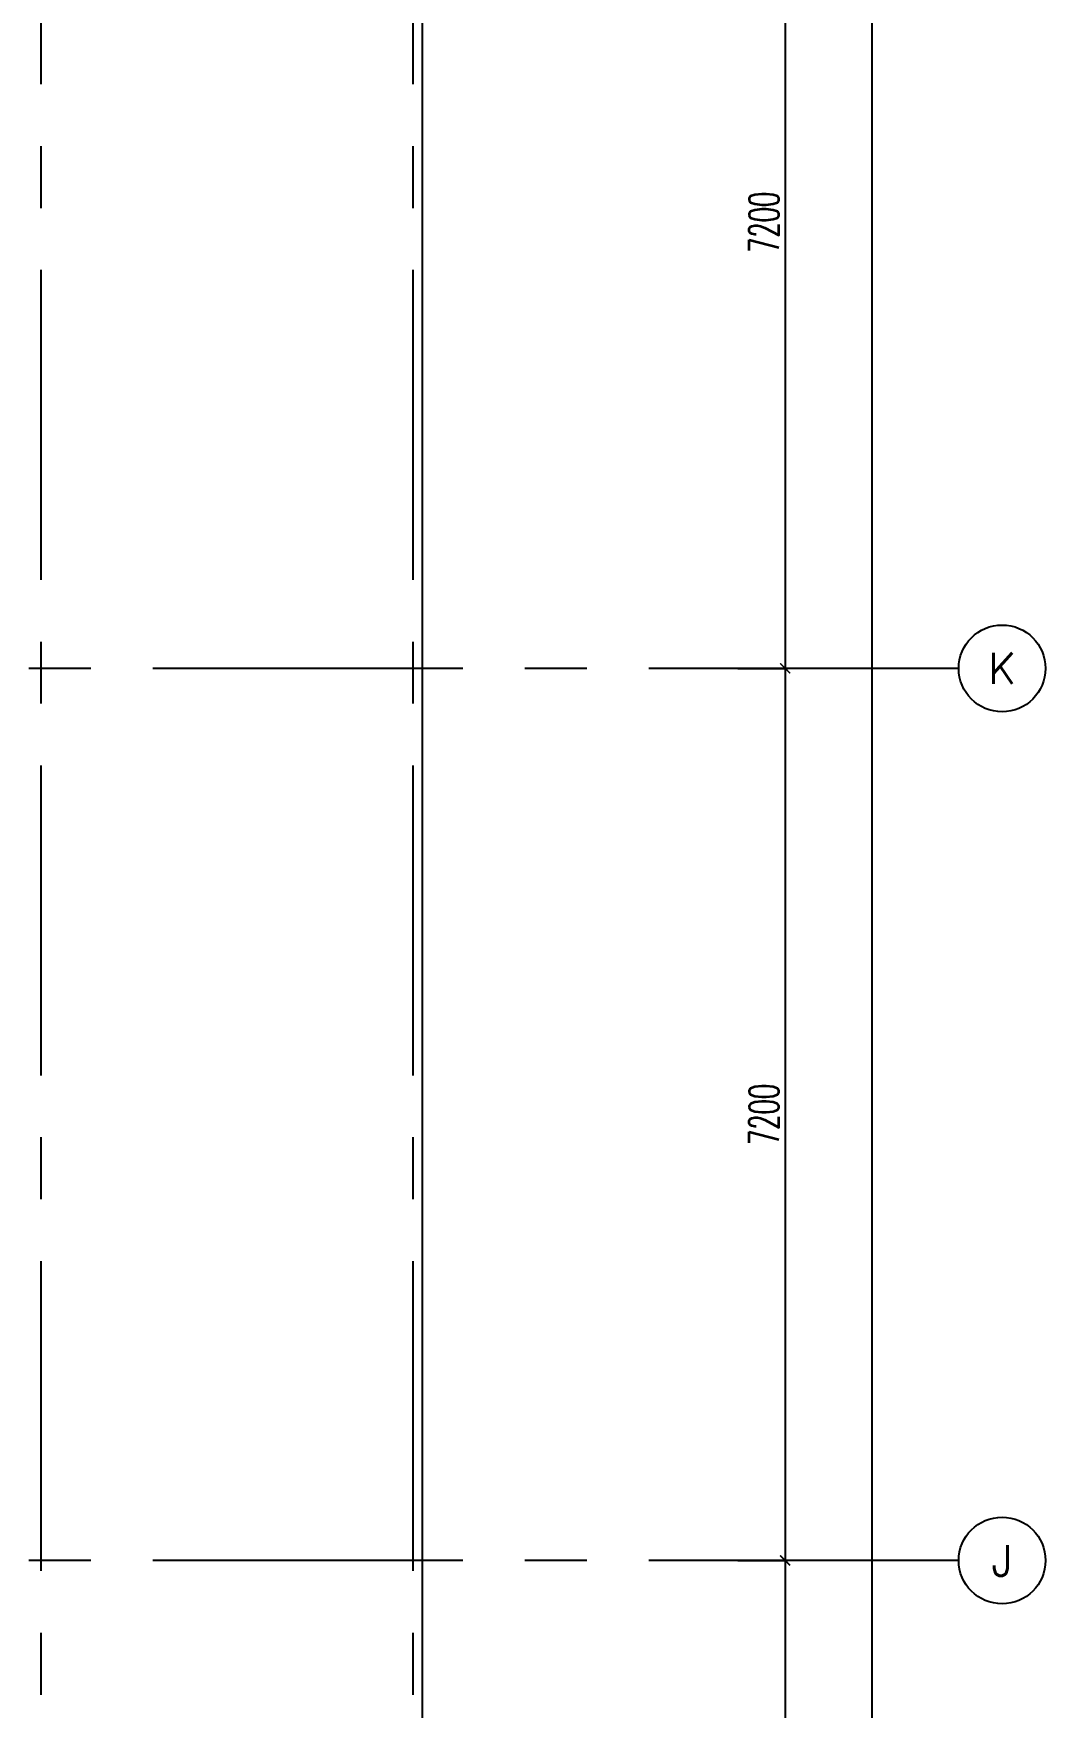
# Model space of a CAD drawing. Extents: x 88852.7 to 88945.7, y 39921.6 to 40001.1.
# Drawn here: x 88937.55 to 88945.71, y 39964.51 to 39978.02 of the extents above; entities that cross this region are included whole.
import ezdxf
from ezdxf.enums import TextEntityAlignment as Align

# ---------------------------------------------------------------- set-up
doc = ezdxf.new("R2010")
doc.units = 0
doc.header["$MEASUREMENT"] = 0
doc.header["$PDMODE"] = 34
doc.linetypes.add('CENTERX2', pattern=[4, 2.5, -0.5, 0.5, -0.5])
doc.layers.get('0').update_dxf_attribs({"color": 11, "linetype": 'CONTINUOUS'})
doc.layers.get('DEFPOINTS').update_dxf_attribs({"color": 11, "linetype": 'CONTINUOUS'})
for name, color, linetype in [('AX-CR', 11, 'CONTINUOUS'), ('AX-DIM', 11, 'CONTINUOUS'), ('AX-TXT', 11, 'CONTINUOUS'), ('AXES', 11, 'CENTERX2')]:
    doc.layers.add(name, color=color, linetype=linetype)
doc.styles.add('ROMANS', font='ROMANS.shx', dxfattribs={"width": 0.6})
doc.dimstyles.new('DIM-OUT', dxfattribs={"dimscale": 0, "dimtxt": 0.24, "dimasz": 0.08, "dimexe": 0.02, "dimexo": 0.02, "dimgap": 0.05, "dimtad": 1, "dimdec": 0, "dimlfac": 1000, "dimzin": 0, "dimdsep": 46, "dimtxsty": 'ROMANS', "dimblk1": 'ARCHTICK', "dimblk2": 'ARCHTICK', "dimsah": 1, "dimcen": 0.01, "dimdle": 0.08, "dimclrd": 7, "dimclre": 7, "dimclrt": 2, "dimadec": 0, "dimazin": 0, "dimtp": 2, "dimtm": 2, "dimtfac": 0.114286, "dimtdec": 0, "dimtix": 1, "dimtmove": 2, "dimatfit": 3, "dimldrblk": 'ARCHTICK', "dimfxl": 0, "dimtolj": 1, "dimtzin": 0, "dimarcsym": 0})

# ---------------------------------------------------------------- blocks, each defined once
blk = doc.blocks.new('_ARCHTICK')
at = {"color": 0, "linetype": 'ByBlock', "const_width": 0.15}
blk.add_lwpolyline([(-0.5, -0.5), (0.5, 0.5)], dxfattribs=at)
blk = doc.blocks.new('*D167')
at = {"layer": 'AX-DIM', "color": 7, "lineweight": -2}
for p, q in [((88943.23, 39972.9), (88943.63, 39972.9)), ((88943.61, 39972.98), (88943.61, 39965.62)), ((88943.23, 39965.7), (88943.63, 39965.7))]:
    blk.add_line(p, q, dxfattribs=at)
at = {"layer": 'DEFPOINTS', "color": 0}
for p in [(88943.21, 39972.9), (88943.21, 39965.7), (88943.61, 39965.7)]:
    blk.add_point(p, dxfattribs=at)
at = {"layer": 'AX-DIM', "color": 7, "lineweight": -2, "xscale": 0.08, "yscale": 0.08, "zscale": 0.08}
for p, rotation in [((88943.61, 39972.9), 90), ((88943.61, 39965.7), 270)]:
    blk.add_blockref('_ARCHTICK', p, dxfattribs=dict(at, rotation=rotation))
at = {"layer": 'AX-DIM', "color": 2, "insert": (88943.44, 39969.3), "char_height": 0.24, "attachment_point": 5, "rotation": 90, "style": 'ROMANS'}
blk.add_mtext('\\A1;7200', dxfattribs=at)
blk = doc.blocks.new('*D166')
at = {"layer": 'AX-DIM', "color": 7, "lineweight": -2}
for p, q in [((88943.61, 39980.18), (88943.61, 39972.82)), ((88943.23, 39980.1), (88943.63, 39980.1)), ((88943.23, 39972.9), (88943.63, 39972.9))]:
    blk.add_line(p, q, dxfattribs=at)
at = {"layer": 'DEFPOINTS', "color": 0}
for p in [(88943.21, 39980.1), (88943.21, 39972.9), (88943.61, 39972.9)]:
    blk.add_point(p, dxfattribs=at)
at = {"layer": 'AX-DIM', "color": 7, "lineweight": -2, "xscale": 0.08, "yscale": 0.08, "zscale": 0.08}
for p, rotation in [((88943.61, 39980.1), 90), ((88943.61, 39972.9), 270)]:
    blk.add_blockref('_ARCHTICK', p, dxfattribs=dict(at, rotation=rotation))
at = {"layer": 'AX-DIM', "color": 2, "insert": (88943.44, 39976.5), "char_height": 0.24, "attachment_point": 5, "rotation": 90, "style": 'ROMANS'}
blk.add_mtext('\\A1;7200', dxfattribs=at)
blk = doc.blocks.new('*D181')
at = {"layer": 'AX-DIM', "color": 11, "lineweight": -2}
for p, q in [((88935.46, 39999.048), (88935.46, 39999.748)), ((88940.685, 39963.57), (88940.685, 39999.748))]:
    blk.add_line(p, q, dxfattribs=at)
at = {"layer": 'AX-DIM', "color": 7, "lineweight": -2}
blk.add_line((88935.38, 39999.728), (88940.765, 39999.728), dxfattribs=at)
at = {"layer": 'DEFPOINTS', "color": 0}
for p in [(88940.685, 39999.728), (88935.46, 39999.028), (88940.685, 39963.55)]:
    blk.add_point(p, dxfattribs=at)
at = {"layer": 'AX-DIM', "color": 7, "lineweight": -2, "xscale": 0.08, "yscale": 0.08, "zscale": 0.08, "rotation": 180}
blk.add_blockref('_ARCHTICK', (88935.46, 39999.728), dxfattribs=at)
at = {"layer": 'AX-DIM', "color": 7, "lineweight": -2, "xscale": 0.08, "yscale": 0.08, "zscale": 0.08}
blk.add_blockref('_ARCHTICK', (88940.685, 39999.728), dxfattribs=at)
at = {"layer": 'AX-DIM', "color": 2, "insert": (88938.073, 39999.898), "char_height": 0.24, "attachment_point": 5, "style": 'ROMANS'}
blk.add_mtext('\\A1;5225', dxfattribs=at)
blk = doc.blocks.new('*D154')
at = {"layer": 'AX-DIM', "color": 7, "lineweight": -2}
for p, q in [((88943.23, 39965.7), (88943.63, 39965.7)), ((88943.61, 39965.78), (88943.61, 39959.62)), ((88943.23, 39959.7), (88943.63, 39959.7))]:
    blk.add_line(p, q, dxfattribs=at)
at = {"layer": 'DEFPOINTS', "color": 0}
for p in [(88943.21, 39965.7), (88943.21, 39959.7), (88943.61, 39959.7)]:
    blk.add_point(p, dxfattribs=at)
at = {"layer": 'AX-DIM', "color": 7, "lineweight": -2, "xscale": 0.08, "yscale": 0.08, "zscale": 0.08}
for p, rotation in [((88943.61, 39965.7), 90), ((88943.61, 39959.7), 270)]:
    blk.add_blockref('_ARCHTICK', p, dxfattribs=dict(at, rotation=rotation))
at = {"layer": 'AX-DIM', "color": 2, "insert": (88943.44, 39962.7), "char_height": 0.24, "attachment_point": 5, "rotation": 90, "style": 'ROMANS'}
blk.add_mtext('\\A1;6000', dxfattribs=at)
blk = doc.blocks.new('*D182')
at = {"layer": 'AX-DIM', "color": 7, "lineweight": -2}
for p, q in [((88944.31, 39987.63), (88944.31, 39928.15)), ((88935.48, 39987.55), (88944.33, 39987.55)), ((88935.48, 39928.23), (88944.33, 39928.23))]:
    blk.add_line(p, q, dxfattribs=at)
at = {"layer": 'DEFPOINTS', "color": 0}
for p in [(88935.46, 39987.55), (88935.46, 39928.23), (88944.31, 39928.23)]:
    blk.add_point(p, dxfattribs=at)
at = {"layer": 'AX-DIM', "color": 7, "lineweight": -2, "xscale": 0.08, "yscale": 0.08, "zscale": 0.08}
for p, rotation in [((88944.31, 39987.55), 90), ((88944.31, 39928.23), 270)]:
    blk.add_blockref('_ARCHTICK', p, dxfattribs=dict(at, rotation=rotation))
at = {"layer": 'AX-DIM', "color": 2, "insert": (88944.14, 39957.89), "char_height": 0.24, "attachment_point": 5, "rotation": 90, "style": 'ROMANS'}
blk.add_mtext('\\A1;59320', dxfattribs=at)
blk = doc.blocks.new('AXR')
at = {"layer": 'AX-CR'}
blk.add_circle((350, 0), 350, dxfattribs=at)
at = {"layer": 'AX-TXT', "style": 'ROMANS'}
blk.add_attdef('AX', text='', height=250, dxfattribs=at).set_placement((350, 0), align=Align.MIDDLE)

msp = doc.modelspace()

# ---------------------------------------------------------------- linework, layer by layer
at = {"layer": 'AXES'}
for p, q in [((88937.6103, 39921.6153), (88937.6103, 40000.4279)), ((88940.6103, 39921.6153), (88940.6103, 40000.4279)), ((88945.0103, 39972.8996), (88876.9703, 39972.8996)), ((88945.0103, 39965.6996), (88876.9703, 39965.6996))]:
    msp.add_line(p, q, dxfattribs=at)

# ---------------------------------------------------------------- block references
at = {"layer": 'AXES', "xscale": 0.001, "yscale": 0.001, "zscale": 0.001}
for p, values in [((88945.0103, 39972.8996), {'AX': 'K'}), ((88945.0103, 39965.6996), {'AX': 'J'})]:
    msp.add_blockref('AXR', p, dxfattribs=at).add_auto_attribs(values)

# ---------------------------------------------------------------- dimensions: what is measured, and where the dimension line sits
at = {"layer": 'AX-DIM'}
dim = msp.add_linear_dim(base=(88940.6853, 39999.7279), p1=(88935.4603, 39999.0279), p2=(88940.6853, 39963.5496), dimstyle='DIM-OUT', override={"dimscale": 1, "dimclre": 11}, dxfattribs=at)
dim.commit()
dim.dimension.update_dxf_attribs({"geometry": '*D181', "text_midpoint": (88938.0728, 39999.8979)})
for base, p1, p2, picture, middle in [((88944.3103, 39928.2296), (88935.4603, 39987.5496), (88935.4603, 39928.2296), '*D182', (88944.1403, 39957.8896)), ((88943.6103, 39972.8996), (88943.2103, 39980.0996), (88943.2103, 39972.8996), '*D166', (88943.4403, 39976.4996)), ((88943.6103, 39965.6996), (88943.2103, 39972.8996), (88943.2103, 39965.6996), '*D167', (88943.4403, 39969.2996)), ((88943.6103, 39959.6996), (88943.2103, 39965.6996), (88943.2103, 39959.6996), '*D154', (88943.4403, 39962.6996))]:
    dim = msp.add_linear_dim(base=base, p1=p1, p2=p2, angle=270, dimstyle='DIM-OUT', override={"dimscale": 1}, dxfattribs=at)
    dim.commit()
    dim.dimension.update_dxf_attribs({"geometry": picture, "text_midpoint": middle})

doc.saveas('drawing.dxf')
